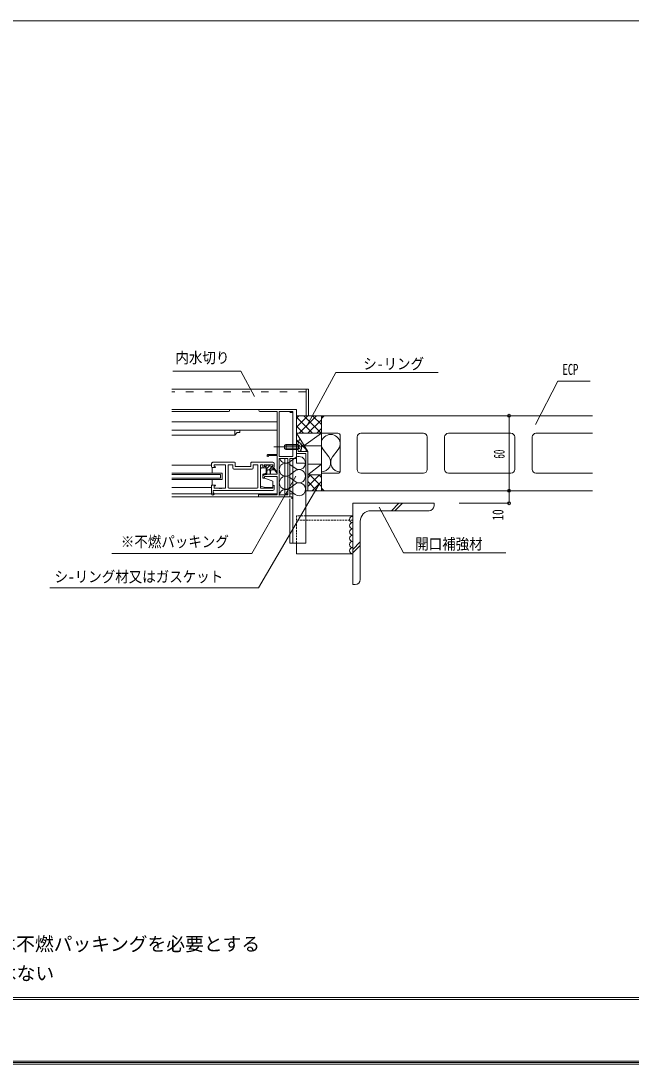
# Model space of a CAD drawing. Units: millimetres, scale not verified. Extents: x -1209 to 1209, y -852 to 852.
# Drawn here: x -92 to 396, y -852 to -18 of the extents above; entities that cross this region are included whole.
import ezdxf
from ezdxf.enums import TextEntityAlignment as Align

# ---------------------------------------------------------------- set-up
doc = ezdxf.new("R2010")
doc.units = ezdxf.units.MM
doc.header["$LTSCALE"] = 3
for name, pattern in [('USER10', [33, 30, -1, 1, -1]), ('USER2', [5, 2, -3]), ('USER9', [0.75, 0.5, -0.25])]:
    doc.linetypes.add(name, pattern=pattern)
for name, color, linetype, lineweight in [('0-1_0-0WAKU', 7, 'Continuous', 18), ('0-2_0-1AL', 5, 'Continuous', 18), ('0-3_0-2SUNPO', 7, 'Continuous', 18), ('0-4_0-3STEEL', 6, 'Continuous', 18), ('0-6_0-5FUKUSIZA', 3, 'Continuous', 18), ('0-9_0-8SASH', 4, 'Continuous', 18)]:
    doc.layers.add(name, color=color, linetype=linetype, lineweight=lineweight)
doc.styles.add('ＭＳ ゴシック', font='')
doc.styles.get('ＭＳ ゴシック').set_extended_font_data('MS Gothic')

msp = doc.modelspace()

# ---------------------------------------------------------------- linework, layer by layer
at = {"layer": '0-1_0-0WAKU'}
for p, q in [((-1207, -17.85), (1207, -17.85)), ((-1207, -799), (1207, -799)), ((-1207, -800.7), (1207, -800.7)), ((1208.207, -851.207), (-1208.207, -851.207)), ((1207, -850), (-1207, -850)), ((-1209.414, -852.414), (1209.414, -852.414))]:
    msp.add_line(p, q, dxfattribs=at)
at = {"layer": '0-2_0-1AL'}
for p, q in [((364.738, -333.729), (148.084, -333.729)), ((148.084, -333.729), (148.084, -347.729)), ((161.086, -347.729), (148.084, -347.729)), ((163.084, -349.727), (163.084, -377.729)), ((229.584, -347.729), (179.584, -347.729)), ((299.584, -347.729), (249.584, -347.729)), ((364.738, -347.729), (319.584, -347.729)), ((176.584, -350.729), (176.584, -376.729)), ((232.584, -350.729), (232.584, -376.729)), ((246.584, -350.729), (246.584, -376.729)), ((302.584, -350.729), (302.584, -376.729)), ((316.584, -350.729), (316.584, -376.729)), ((229.584, -379.729), (179.584, -379.729)), ((299.584, -379.729), (249.584, -379.729)), ((364.738, -379.729), (319.584, -379.729)), ((364.738, -393.729), (148.084, -393.729))]:
    msp.add_line(p, q, dxfattribs=at)
msp.add_lwpolyline([(161.086, -379.727), (148.084, -379.727), (148.084, -393.729)], dxfattribs=at)
for centre, radius, start, end in [((161.086, -349.727), 2, 0, 90), ((179.584, -350.729), 3, 90, 180), ((229.584, -350.729), 3, 0, 90), ((249.584, -350.729), 3, 90, 180), ((299.584, -350.729), 3, 0, 90), ((319.584, -350.729), 3, 90, 180), ((161.086, -377.729), 2, 270, 0), ((179.584, -376.729), 3, 180, 270), ((229.584, -376.729), 3, 270, 0), ((249.584, -376.729), 3, 180, 270), ((299.584, -376.729), 3, 270, 0), ((319.584, -376.729), 3, 180, 270)]:
    msp.add_arc(centre, radius, start, end, dxfattribs=at)
at = {"layer": '0-3_0-2SUNPO'}
for p, q in [((83.754, -298.146), (29.351, -298.146)), ((94.591, -318.438), (83.754, -298.146)), ((135.968, -342.775), (159.594, -299.194)), ((159.594, -299.194), (241.399, -299.194)), ((298.082, -393.729), (298.082, -333.729)), ((127.667, -381.991), (92.507, -443.961)), ((146.183, -388.346), (97.754, -471.275)), ((298.082, -403.729), (298.082, -393.729)), ((194.156, -406.768), (213.675, -443.324)), ((258.082, -403.729), (298.082, -403.729)), ((-19.519, -443.961), (92.507, -443.961)), ((213.675, -443.324), (295.57, -443.324)), ((-69.054, -471.275), (97.754, -471.275))]:
    msp.add_line(p, q, dxfattribs=at)
msp.add_lwpolyline([(319.058, -340.871), (337.117, -305.958), (362.955, -305.958)], dxfattribs=at)
for centre, start, end in [((298.082, -333.729), 0, 180), ((298.082, -333.729), 180, 0), ((298.082, -393.729), 0, 180), ((298.082, -393.729), 0, 180), ((298.082, -393.729), 180, 0), ((298.082, -393.729), 180, 0), ((298.082, -403.729), 0, 180), ((298.082, -403.729), 180, 0)]:
    msp.add_arc(centre, 1.2, start, end, dxfattribs=at)
at = {"layer": '0-4_0-3STEEL'}
for p, q in [((238.082, -403.729), (173.084, -403.729)), ((173.084, -403.729), (173.084, -468.729)), ((203.978, -409.729), (209.978, -403.729)), ((206.807, -409.729), (212.807, -403.729)), ((238.082, -403.729), (238.082, -405.729)), ((234.083, -409.729), (187.583, -409.729)), ((179.084, -418.231), (179.084, -464.731)), ((173.084, -440.623), (179.084, -434.623)), ((173.084, -443.451), (179.084, -437.451)), ((175.082, -468.729), (173.084, -468.729))]:
    msp.add_line(p, q, dxfattribs=at)
for centre, radius, start, end in [((234.083, -405.729), 4, 270, 0), ((187.583, -418.231), 8.5, 90, 180), ((175.082, -464.731), 4, 270, 0)]:
    msp.add_arc(centre, radius, start, end, dxfattribs=at)
at = {"layer": '0-6_0-5FUKUSIZA'}
for p, q in [((128.084, -335.734), (130.09, -333.729)), ((128.084, -342.805), (137.161, -333.729)), ((137.8, -333.729), (128.084, -333.729)), ((130.231, -347.729), (144.232, -333.729)), ((148.084, -347.82), (133.993, -333.729)), ((148.084, -340.749), (141.064, -333.729)), ((149.169, -334.763), (148.135, -333.729)), ((140.922, -347.729), (128.084, -334.891)), ((133.851, -347.729), (128.084, -341.962)), ((137.302, -347.729), (148.084, -336.948)), ((128.084, -347.729), (148.084, -347.729)), ((128.084, -347.729), (137.084, -362.429)), ((148.084, -347.729), (134.063, -357.729)), ((144.373, -347.729), (148.084, -344.019)), ((148.084, -348.429), (148.084, -362.429)), ((129.375, -354.215), (128.084, -352.924)), ((129.426, -354.215), (130.873, -352.768)), ((130.462, -355.302), (129.584, -354.424)), ((136.176, -361.017), (131.95, -356.79)), ((132.085, -358.627), (133.64, -357.072)), ((134.063, -357.729), (148.084, -357.729)), ((130.517, -362.429), (130.262, -362.174)), ((135.355, -362.429), (136.407, -361.376)), ((137.084, -362.429), (137.084, -381.029)), ((148.084, -362.429), (148.084, -381.029)), ((153.981, -366.68), (149.481, -360.68)), ((156.981, -366.68), (161.481, -360.68)), ((126.969, -367.392), (122.769, -370.541)), ((126.969, -375.791), (122.769, -372.641)), ((137.084, -372.429), (148.084, -372.429)), ((148.084, -372.429), (137.084, -381.029)), ((126.969, -377.891), (122.769, -381.041)), ((126.969, -386.291), (122.769, -383.141)), ((137.084, -383.303), (139.358, -381.029)), ((137.084, -390.374), (146.429, -381.029)), ((137.084, -381.029), (137.084, -393.729)), ((148.084, -390.246), (138.866, -381.029)), ((148.084, -383.175), (145.937, -381.029)), ((153.146, -379.727), (153.464, -379.597)), ((126.969, -388.391), (122.769, -391.541)), ((144.495, -393.729), (137.084, -386.317)), ((140.8, -393.729), (148.084, -386.445)), ((126.969, -396.791), (122.769, -393.641)), ((147.871, -393.729), (149.038, -392.562))]:
    msp.add_line(p, q, dxfattribs=at)
for points in [[(148.084, -348.429), (148.084, -335.849), (150.204, -333.729), (128.084, -333.729), (128.084, -348.429)], [(137.084, -393.729), (135.584, -393.729), (135.584, -363.929), (128.084, -363.929), (128.084, -354.215), (129.584, -354.215), (129.584, -362.429), (137.084, -362.429)]]:
    msp.add_lwpolyline(points, dxfattribs=at)
msp.add_lwpolyline([(148.084, -391.609), (148.084, -381.029), (137.084, -381.029), (137.084, -393.729), (150.204, -393.729)], close=True, dxfattribs=at)
for centre, radius, start, end in [((155.481, -356.18), 7.5, 323.12981, 216.87016), ((130.119, -371.591), 5.25, 23.57524, 126.87015), ((147.981, -371.18), 7.5, 270, 36.87015), ((162.981, -371.18), 7.5, 143.12273, 270), ((119.619, -376.841), 5.25, 53.12981, 306.87016), ((119.619, -366.341), 5.25, 201.81644, 306.87016), ((130.119, -371.591), 5.25, 233.12273, 23.57524), ((119.619, -387.341), 5.25, 53.12981, 306.87016), ((130.119, -382.091), 5.25, 233.12273, 23.57524), ((130.119, -382.091), 5.25, 23.57524, 126.87015), ((130.119, -392.591), 5.25, 233.12273, 126.87018), ((119.619, -397.841), 5.25, 53.12981, 177.66164), ((173.084, -416.73), 2.5, 90.00002, 270), ((173.084, -421.73), 2.5, 90.00002, 270), ((173.084, -426.729), 2.5, 90.00002, 270), ((173.084, -431.729), 2.5, 90.00002, 270), ((173.084, -436.729), 2.5, 90.00002, 270), ((173.084, -441.729), 2.5, 90.00002, 270)]:
    msp.add_arc(centre, radius, start, end, dxfattribs=at)
at = {"layer": '0-9_0-8SASH'}
for p, q in [((137.8, -312.555), (28.431, -312.555)), ((135.8, -312.555), (135.8, -333.729)), ((137.8, -312.555), (137.8, -333.729)), ((28.431, -328.729), (114.1, -328.729)), ((28.431, -330.359), (73.899, -330.359)), ((112.5, -330.359), (98.899, -330.359)), ((112.8, -364.429), (112.8, -330.659)), ((114.1, -328.729), (128.084, -328.729)), ((114.43, -330.659), (114.43, -366.359)), ((125.1, -330.359), (114.73, -330.359)), ((122.8, -331.228), (125.1, -331.228)), ((125.1, -330.359), (125.1, -366.359)), ((128.084, -328.729), (128.084, -367.989)), ((112.8, -338.729), (28.431, -338.729)), ((112.8, -345.229), (28.431, -345.229)), ((78.8, -349.229), (28.431, -349.229)), ((78.8, -349.229), (78.8, -345.229)), ((78.8, -349.229), (80.8, -347.229)), ((82.8, -347.229), (80.8, -347.229)), ((82.8, -347.229), (82.8, -345.229)), ((118.6, -357.429), (120, -356.729)), ((118.6, -357.429), (120, -356.729)), ((118.6, -360.029), (118.6, -357.429)), ((129.584, -357.383), (118.691, -357.383)), ((129.584, -357.383), (118.691, -357.383)), ((120, -360.729), (120, -356.729)), ((129.584, -356.729), (120, -356.729)), ((129.584, -356.729), (120, -356.729)), ((129.584, -355.22), (129.584, -362.238)), ((129.584, -360.729), (129.584, -356.729)), ((129.679, -359.026), (129.679, -358.433)), ((131.883, -356.23), (132.085, -357.929)), ((132.085, -357.929), (132.085, -359.532)), ((104.8, -366.279), (104.8, -365.229)), ((105.3, -364.729), (112.5, -364.729)), ((105.7, -365.929), (105.7, -366.279)), ((112.5, -365.629), (106, -365.629)), ((112.8, -380.229), (112.8, -365.929)), ((125.1, -366.359), (114.43, -366.359)), ((118.6, -360.029), (120, -360.729)), ((118.6, -360.029), (120, -360.729)), ((129.584, -360.074), (118.691, -360.074)), ((129.584, -360.074), (118.691, -360.074)), ((131.883, -361.238), (132.085, -359.532)), ((28.431, -373.229), (60.3, -373.229)), ((60.3, -371.93), (60.3, -374.73)), ((60.8, -375.23), (62.95, -375.23)), ((60.8, -375.23), (60.8, -379.729)), ((78.65, -370.93), (61.3, -370.93)), ((62.25, -374.025), (62.25, -373.18)), ((63.077, -374.554), (62.44, -374.304)), ((62.55, -372.88), (71.2, -372.88)), ((63.399, -375.03), (63.399, -375.23)), ((71.5, -373.18), (71.5, -391.28)), ((73.5, -373.38), (73.5, -391.08)), ((76.9, -372.88), (74, -372.88)), ((77.2, -373.18), (77.2, -375.38)), ((79.15, -371.43), (79.15, -374.13)), ((91.35, -374.43), (79.45, -374.43)), ((91.65, -371.43), (91.65, -374.13)), ((109.3, -370.93), (92.15, -370.93)), ((93.6, -373.18), (93.6, -375.38)), ((96.8, -372.88), (93.9, -372.88)), ((97.3, -391.08), (97.3, -373.38)), ((99.3, -391.28), (99.3, -373.18)), ((99.6, -372.88), (101, -372.88)), ((100.3, -375.46), (103.8, -375.46)), ((101.3, -373.18), (101.3, -374.43)), ((102.3, -375.43), (103.5, -375.43)), ((102.4, -374.13), (102.4, -373.23)), ((102.523, -373.258), (102.523, -373.958)), ((102.7, -372.93), (108.9, -372.93)), ((103.5, -374.43), (102.7, -374.43)), ((104.222, -372.958), (102.823, -372.958)), ((102.823, -374.258), (104.023, -374.258)), ((103.297, -374.258), (104.468, -373.087)), ((103.8, -375.13), (103.8, -374.73)), ((104.023, -376.361), (107.425, -372.958)), ((107.122, -373.258), (104.522, -373.258)), ((108.822, -372.958), (107.422, -372.958)), ((107.8, -374.73), (107.8, -375.13)), ((108.9, -374.43), (108.1, -374.43)), ((108.1, -375.43), (109.3, -375.43)), ((108.822, -374.258), (108.822, -374.258)), ((109.122, -373.958), (109.122, -373.258)), ((109.2, -373.23), (109.2, -374.13)), ((110.3, -374.43), (110.3, -371.93)), ((121.17, -367.989), (114.43, -367.989)), ((114.43, -367.989), (114.43, -396.799)), ((118.87, -367.989), (118.87, -396.228)), ((121.17, -396.228), (121.17, -367.989)), ((128.084, -367.989), (122.8, -367.989)), ((122.8, -367.989), (122.8, -396.228)), ((125.1, -367.989), (125.1, -396.228)), ((28.431, -379.73), (68.699, -379.729)), ((28.431, -380.73), (67.299, -380.729)), ((28.431, -383.73), (67.299, -383.729)), ((67.299, -380.729), (67.299, -383.729)), ((68.699, -384.729), (68.699, -379.729)), ((92.6, -376.38), (78.2, -376.38)), ((101.3, -383.429), (101.3, -381.742)), ((101.384, -380.529), (112.5, -380.529)), ((102.2, -383.729), (101.6, -383.729)), ((101.713, -381.249), (105.774, -380.533)), ((102.5, -382.529), (102.5, -383.429)), ((112.5, -382.229), (102.8, -382.229)), ((104.27, -378.942), (104.618, -378.594)), ((105.826, -380.529), (112.5, -380.529)), ((106.254, -376.958), (107.622, -375.589)), ((107.073, -378.967), (107.414, -378.626)), ((109.082, -376.958), (110.347, -375.693)), ((111.145, -377.723), (111.51, -377.358)), ((112.319, -379.378), (112.674, -379.023)), ((112.8, -396.799), (112.8, -382.529)), ((68.699, -384.729), (28.431, -384.73)), ((28.431, -391.229), (60.3, -391.229)), ((60.3, -389.73), (60.3, -396.23)), ((60.8, -389.23), (60.8, -384.729)), ((62.95, -389.23), (60.8, -389.23)), ((62.25, -391.28), (62.25, -390.434)), ((62.44, -390.155), (63.077, -389.906)), ((66.541, -391.58), (62.55, -391.58)), ((67.541, -391.58), (67.458, -391.58)), ((71.2, -391.58), (68.458, -391.58)), ((74, -391.58), (96.8, -391.58)), ((109, -391.58), (99.6, -391.58)), ((109.3, -389.23), (109.3, -391.28)), ((110.3, -392.53), (110.3, -389.23)), ((121.17, -396.799), (121.17, -390.9)), ((122.8, -390.229), (122.8, -393.27)), ((28.431, -396.229), (112.8, -396.229)), ((28.431, -398.729), (122.3, -398.729)), ((61.5, -395.03), (61.5, -393.83)), ((61.8, -393.53), (109.3, -393.53)), ((97.8, -398.429), (97.8, -396.679)), ((98.7, -396.679), (98.7, -396.799)), ((99, -397.099), (112.5, -397.099)), ((124.4, -398.729), (111.4, -398.729)), ((114.73, -397.099), (120.87, -397.099)), ((118.87, -396.228), (121.17, -396.228)), ((122.8, -395.187), (122.8, -398.229)), ((122.8, -396.228), (125.1, -396.228)), ((125.1, -396.228), (125.1, -435.729)), ((173.084, -413.729), (135.584, -413.729)), ((128.084, -435.729), (128.084, -444.229)), ((173.084, -444.229), (128.084, -444.229))]:
    msp.add_line(p, q, dxfattribs=at)
at = {"layer": '0-9_0-8SASH', "linetype": 'USER2'}
msp.add_line((135.8, -314.555), (28.431, -314.555), dxfattribs=at)
at = {"layer": '0-9_0-8SASH', "linetype": 'USER10'}
for p, q in [((132.6, -358.729), (110.1, -358.729)), ((129.445, -358.729), (116.983, -358.729))]:
    msp.add_line(p, q, dxfattribs=at)
at = {"layer": '0-9_0-8SASH', "linetype": 'USER9'}
for p, q in [((128.084, -413.729), (128.084, -435.729)), ((135.584, -413.729), (128.084, -413.729)), ((173.084, -417.229), (128.084, -417.229))]:
    msp.add_line(p, q, dxfattribs=at)
at = {"layer": '0-9_0-8SASH'}
for points in [[(129.584, -360.729), (120, -360.729), (120, -356.729)], [(129.584, -355.22), (130.681, -355.323), (131.482, -355.62), (131.883, -356.23)], [(129.679, -358.433), (130.28, -357.527), (131.883, -356.727)], [(129.584, -362.238), (130.681, -362.134), (131.482, -361.837), (131.883, -361.238)], [(129.679, -359.026), (130.28, -359.929), (131.883, -360.732)], [(103.8, -375.46), (103.8, -379.65), (101.3, -380.56), (101.3, -383.16), (109.3, -386.072), (109.3, -391.26), (103.299, -391.26)], [(104.023, -374.258), (104.023, -376.958), (104.322, -379.358), (104.322, -380.659)], [(112.75, -379.133), (110.322, -375.658), (107.622, -375.658), (107.622, -374.258), (108.822, -374.258)], [(122.8, -400.329), (122.8, -435.729), (135.584, -435.729), (135.584, -371.729)], [(135.584, -371.729), (128.084, -371.729), (128.084, -367.989)], [(103.299, -391.26), (99.3, -390.188), (99.3, -376.46)], [(104.523, -380.659), (104.523, -379.358), (104.822, -376.958), (104.023, -376.958), (104.823, -376.958)], [(104.823, -376.958), (106.822, -376.958), (107.122, -379.358), (107.122, -380.458)], [(107.322, -380.458), (107.322, -379.358), (107.622, -376.958), (110.603, -376.958), (112.395, -379.485)], [(111.4, -398.729), (124.4, -398.729), (124.4, -400.329)]]:
    msp.add_lwpolyline(points, dxfattribs=at)
for centre, radius, start, end in [((73.899, -329.544), 0.815, 270, 90), ((98.899, -329.544), 0.815, 90, 270), ((112.5, -330.659), 0.3, 359.99709, 90), ((114.73, -330.659), 0.3, 90, 180), ((105.3, -365.229), 0.5, 90, 180), ((105.25, -366.279), 0.45, 0, 180), ((106, -365.929), 0.3, 90, 180), ((112.5, -364.429), 0.3, 269.99709, 359.99709), ((112.5, -365.929), 0.3, 359.99709, 90), ((61.3, -371.93), 1, 90, 180.00087), ((60.8, -374.73), 0.5, 180.00175, 270), ((62.55, -373.18), 0.3, 90, 180.00291), ((62.55, -374.025), 0.3, 180.00291, 248.61746), ((62.95, -374.88), 0.35, 270, 68.61188), ((71.2, -373.18), 0.3, 0, 90), ((74, -373.38), 0.5, 90, 180), ((76.9, -373.18), 0.3, 0, 90), ((78.2, -375.38), 1, 180, 270), ((78.65, -371.43), 0.5, 0, 90), ((79.45, -374.13), 0.3, 180, 270), ((91.35, -374.13), 0.3, 270, 0), ((92.15, -371.43), 0.5, 90, 180), ((92.6, -375.38), 1, 270, 0), ((93.9, -373.18), 0.3, 90, 180), ((96.8, -373.38), 0.5, 0, 90), ((99.6, -373.18), 0.3, 90, 180.00291), ((100.3, -376.46), 1, 89.99591, 179.99988), ((101, -373.18), 0.3, 0, 90), ((102.3, -374.43), 1, 180.00087, 270), ((102.7, -373.23), 0.3, 90, 180.00291), ((102.7, -374.13), 0.3, 180.00291, 270.00291), ((102.823, -373.258), 0.3, 90, 180), ((102.823, -373.958), 0.3, 180, 270), ((103.5, -374.73), 0.3, 359.99709, 89.99709), ((103.5, -375.13), 0.3, 270, 0), ((104.222, -373.258), 0.3, 0, 90), ((107.422, -373.258), 0.3, 90, 180), ((108.1, -374.73), 0.3, 89.99709, 180), ((108.1, -375.13), 0.3, 180, 270), ((108.822, -373.258), 0.3, 0, 90), ((108.822, -373.958), 0.3, 270, 0), ((108.9, -373.23), 0.3, 0, 90), ((108.9, -374.13), 0.3, 270.00291, 0), ((109.3, -371.93), 1, 0, 90), ((109.3, -374.43), 1, 270, 0), ((101.8, -381.742), 0.5, 100.0013, 180), ((101.6, -383.429), 0.3, 180, 270), ((102.2, -383.429), 0.3, 270, 0), ((102.8, -382.529), 0.3, 90, 180), ((104.422, -380.659), 0.1, 179.96503, 0.03497), ((105.826, -380.829), 0.3, 90, 100.00275), ((107.222, -380.458), 0.1, 180, 0), ((112.573, -379.309), 0.25, 44.91485, 224.63068), ((112.5, -380.229), 0.3, 269.99709, 359.99709), ((112.5, -382.529), 0.3, 359.99709, 90), ((60.8, -389.73), 0.5, 90, 180.00175), ((62.55, -390.434), 0.3, 111.38419, 180.00291), ((62.55, -391.28), 0.3, 180.00291, 270.00291), ((62.95, -389.58), 0.35, 291.38397, 90), ((66.541, -391.78), 0.2, 23.57818, 90), ((67, -391.58), 0.3, 203.57818, 336.42182), ((67.458, -391.78), 0.2, 90, 156.42182), ((67.541, -391.78), 0.2, 23.57818, 90), ((68, -391.58), 0.3, 203.57818, 336.42182), ((68.458, -391.78), 0.2, 90, 156.42182), ((71.2, -391.28), 0.3, 270.00291, 0), ((74, -391.08), 0.5, 180.00175, 270), ((96.8, -391.08), 0.5, 270, 0), ((99.6, -391.28), 0.3, 180.00291, 270.00291), ((109, -391.28), 0.3, 270, 0), ((109.8, -389.23), 0.5, 180, 0.00175), ((61.3, -396.23), 1, 180.00087, 67.37839), ((61.8, -393.83), 0.3, 89.99709, 180.00291), ((61.8, -395.03), 0.3, 180.00291, 247.38193), ((98.25, -396.679), 0.45, 0, 180), ((98.1, -398.429), 0.3, 180, 269.99993), ((99, -396.799), 0.3, 180, 270), ((109.3, -392.53), 1, 270, 0), ((112.5, -396.799), 0.3, 269.99709, 359.99709), ((114.73, -396.799), 0.3, 180, 270), ((120.87, -396.799), 0.3, 270, 359.99709), ((122.3, -398.229), 0.5, 269.99993, 0)]:
    msp.add_arc(centre, radius, start, end, dxfattribs=at)

# ---------------------------------------------------------------- texts
at = {"layer": '0-3_0-2SUNPO', "style": 'ＭＳ ゴシック'}
for s, height, width, p in [('内水切り', 8.791, 0.9, (31.377, -294.309)), ('シ-リング', 8.791, 0.9, (181.552, -299.194)), ('ECP', 8.798, 0.7, (340.841, -303.726)), ('※不燃パッキング', 8.791, 0.9, (-12.257, -441.562)), ('開口補強材', 8.791, 0.9, (223.024, -443.324)), ('シ-リング材又はガスケット', 8.791, 0.9, (-65.281, -469.519))]:
    msp.add_text(s, height=height, dxfattribs=dict(at, width=width)).set_placement(p, align=Align.BOTTOM_LEFT)
for s, width, p in [('60', 0.6, (297.182, -368.031)), ('10', 0.75, (296.182, -417.537))]:
    msp.add_text(s, height=8.791, rotation=90, dxfattribs=dict(at, width=width)).set_placement(p, align=Align.BOTTOM_LEFT)
for s, p in [('※サッシとの取り合い目地は延焼のおそれのある部分に該当する場合は不燃パッキングを必要とする', (-576.081, -765.112)), ('※笠木・サッシは参考例であり特定のメ-カ-・製品を指定するものではない', (-575.631, -788.619))]:
    msp.add_text(s, height=11, dxfattribs=at).set_placement(p, align=Align.BOTTOM_LEFT)

doc.saveas('drawing.dxf')
